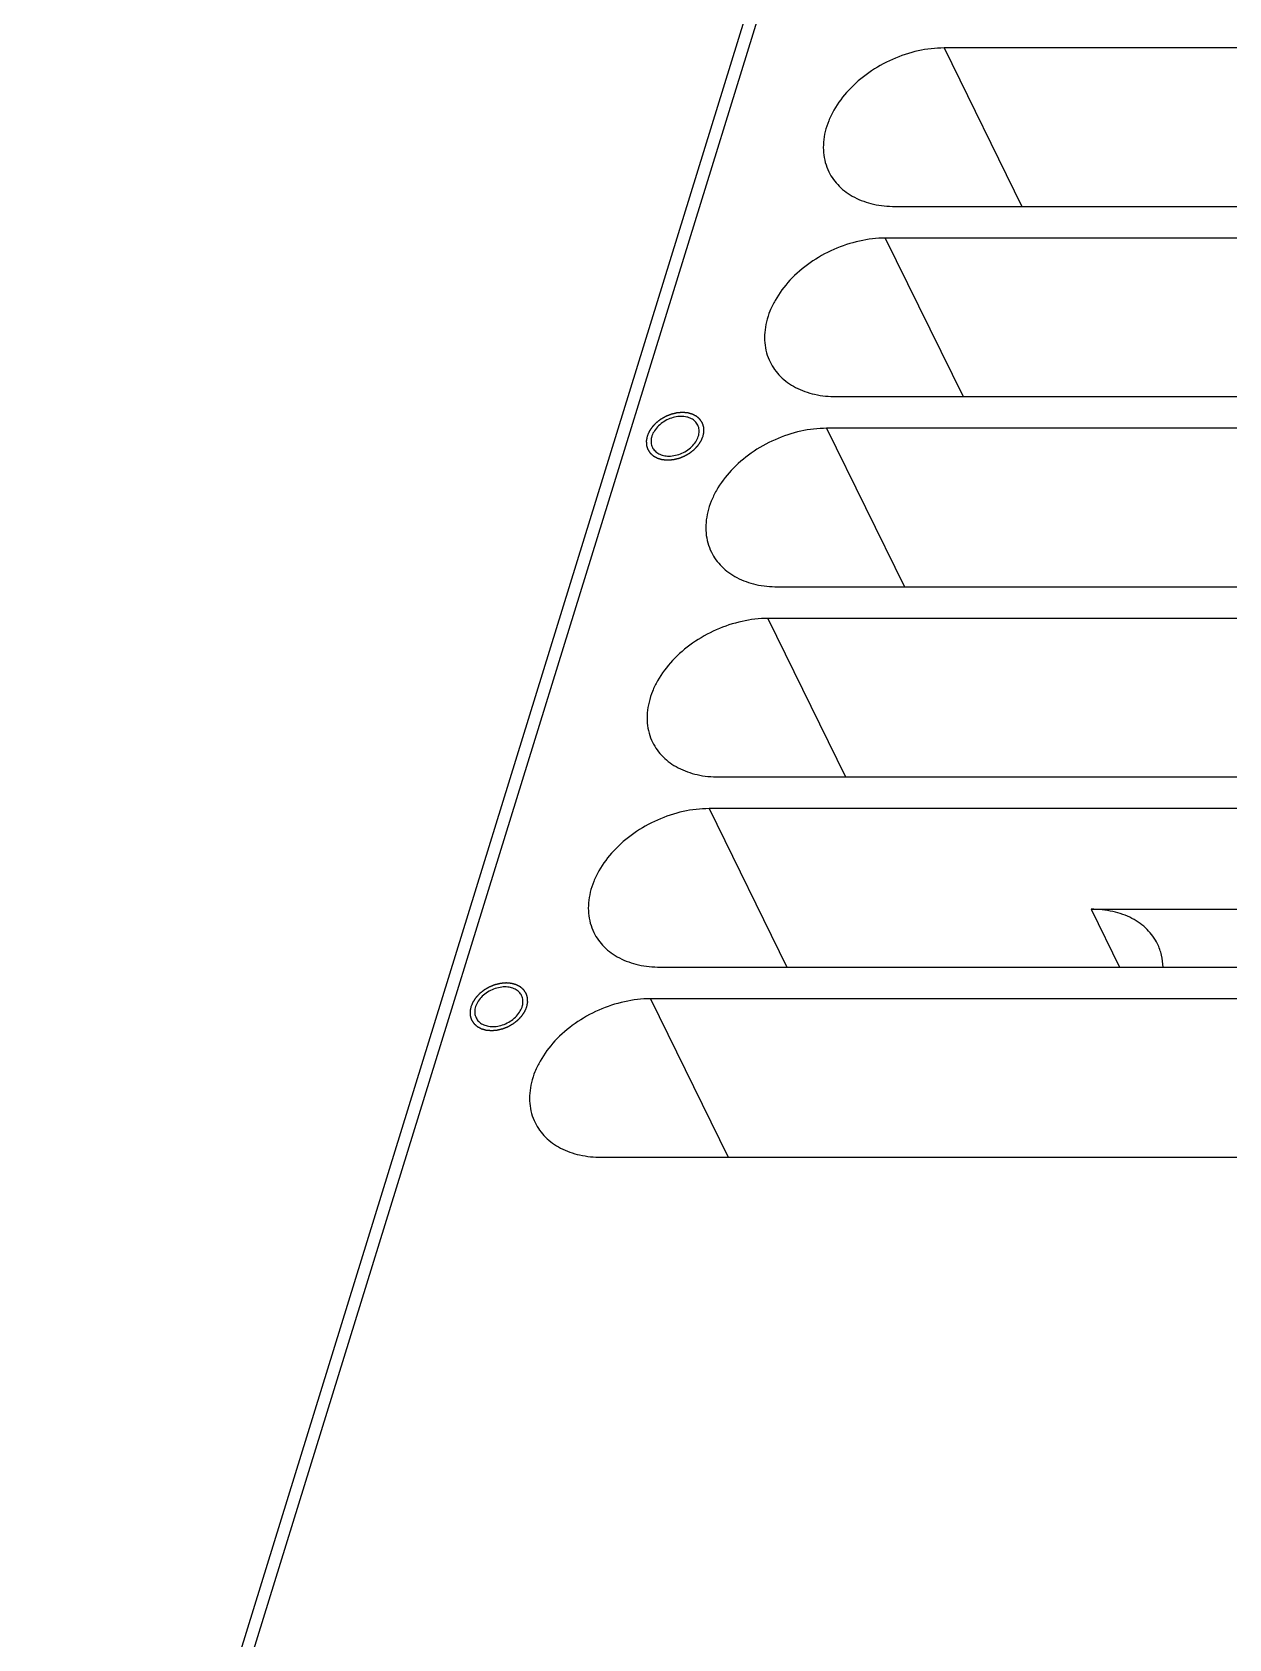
# Model space of a CAD drawing. Header units: millimetres. Extents: x 0 to 841, y 0 to 594.
# Drawn here: x 122.14 to 151.73, y 68.21 to 107.92 of the extents above; entities that cross this region are included whole.
import ezdxf

# ---------------------------------------------------------------- set-up
doc = ezdxf.new("R2010")
doc.units = ezdxf.units.MM
doc.header["$LTSCALE"] = 46.255
doc.layers.get('0').update_dxf_attribs({"linetype": 'CONTINUOUS'})
for name, color, linetype in [('03_ALL_AXES', 7, 'CONTINUOUS'), ('09_ALL_ROUNDS', 7, 'CONTINUOUS'), ('10_ALL_CHAMFER', 7, 'CONTINUOUS')]:
    doc.layers.add(name, color=color, linetype=linetype)

msp = doc.modelspace()

# ---------------------------------------------------------------- linework, layer by layer
at = {"color": 4}
for points in [[(138.73, 97.933), (138.732, 97.942), (138.736, 97.961), (138.74, 97.985), (138.744, 98.004), (138.746, 98.016), (138.748, 98.026), (138.749, 98.033), (138.751, 98.039), (138.751, 98.043), (138.752, 98.045), (138.752, 98.047), (138.752, 98.049), (138.752, 98.051), (138.752, 98.055), (138.752, 98.061), (138.751, 98.068), (138.751, 98.077), (138.75, 98.088), (138.75, 98.102), (138.749, 98.116), (138.748, 98.127), (138.748, 98.136), (138.748, 98.143), (138.747, 98.149), (138.747, 98.153), (138.747, 98.155), (138.747, 98.157), (138.747, 98.158), (138.746, 98.16), (138.745, 98.164), (138.743, 98.169), (138.741, 98.176), (138.738, 98.184), (138.735, 98.195), (138.731, 98.207), (138.727, 98.22), (138.724, 98.231), (138.721, 98.239), (138.719, 98.245), (138.717, 98.251), (138.716, 98.254), (138.716, 98.256), (138.715, 98.258), (138.714, 98.259), (138.713, 98.261), (138.711, 98.265), (138.708, 98.269), (138.704, 98.275), (138.699, 98.282), (138.693, 98.292), (138.686, 98.303), (138.678, 98.314), (138.672, 98.324), (138.667, 98.331), (138.663, 98.337), (138.66, 98.342), (138.658, 98.345), (138.657, 98.347), (138.656, 98.348), (138.655, 98.349), (138.653, 98.351), (138.65, 98.354), (138.646, 98.357), (138.641, 98.362), (138.634, 98.368), (138.625, 98.376), (138.615, 98.385), (138.605, 98.394), (138.597, 98.401), (138.59, 98.407), (138.585, 98.412), (138.58, 98.416), (138.577, 98.418), (138.576, 98.42), (138.575, 98.421), (138.573, 98.422), (138.571, 98.423), (138.567, 98.425), (138.562, 98.428), (138.555, 98.431), (138.547, 98.436), (138.536, 98.441), (138.523, 98.448), (138.511, 98.455), (138.5, 98.461), (138.491, 98.465), (138.485, 98.468), (138.48, 98.471), (138.476, 98.473), (138.474, 98.474), (138.472, 98.475), (138.47, 98.476), (138.468, 98.476), (138.464, 98.478), (138.458, 98.479), (138.45, 98.482), (138.44, 98.484), (138.428, 98.488), (138.413, 98.492), (138.398, 98.496), (138.386, 98.5), (138.376, 98.502), (138.369, 98.505), (138.362, 98.506), (138.358, 98.508), (138.356, 98.508), (138.354, 98.509), (138.352, 98.509), (138.349, 98.509), (138.344, 98.51), (138.337, 98.51), (138.329, 98.511), (138.318, 98.512), (138.304, 98.513), (138.287, 98.515), (138.271, 98.516), (138.257, 98.517), (138.246, 98.518), (138.237, 98.519), (138.231, 98.519), (138.226, 98.52), (138.223, 98.52), (138.221, 98.52), (138.219, 98.52), (138.216, 98.52), (138.211, 98.52), (138.204, 98.519), (138.195, 98.518), (138.184, 98.517), (138.169, 98.516), (138.152, 98.515), (138.135, 98.513), (138.12, 98.512), (138.109, 98.511), (138.1, 98.511), (138.093, 98.51), (138.088, 98.51), (138.085, 98.509), (138.083, 98.509), (138.081, 98.509), (138.078, 98.508), (138.073, 98.507), (138.066, 98.505), (138.057, 98.503), (138.045, 98.5), (138.031, 98.497), (138.014, 98.493), (137.996, 98.488), (137.982, 98.485), (137.97, 98.482), (137.961, 98.48), (137.954, 98.478), (137.949, 98.477), (137.946, 98.477), (137.944, 98.476), (137.942, 98.475), (137.939, 98.474), (137.934, 98.472), (137.927, 98.469), (137.918, 98.466), (137.907, 98.461), (137.893, 98.456), (137.876, 98.449), (137.859, 98.442), (137.845, 98.437), (137.834, 98.432), (137.825, 98.429), (137.818, 98.426), (137.813, 98.424), (137.81, 98.423), (137.808, 98.422), (137.806, 98.421), (137.803, 98.419), (137.799, 98.417), (137.792, 98.413), (137.784, 98.408), (137.773, 98.402), (137.76, 98.394), (137.744, 98.385), (137.728, 98.376), (137.714, 98.368), (137.703, 98.362), (137.695, 98.358), (137.689, 98.354), (137.684, 98.351), (137.681, 98.349), (137.679, 98.348), (137.677, 98.347), (137.675, 98.345), (137.671, 98.342), (137.665, 98.337), (137.658, 98.332), (137.649, 98.324), (137.637, 98.315), (137.623, 98.304), (137.609, 98.293), (137.597, 98.284), (137.587, 98.276), (137.58, 98.271), (137.574, 98.266), (137.57, 98.263), (137.568, 98.261), (137.566, 98.26), (137.565, 98.258), (137.563, 98.256), (137.559, 98.252), (137.554, 98.247), (137.548, 98.241), (137.541, 98.232), (137.531, 98.222), (137.519, 98.209), (137.507, 98.197), (137.497, 98.186), (137.489, 98.178), (137.483, 98.171), (137.478, 98.166), (137.475, 98.162), (137.473, 98.16), (137.471, 98.159), (137.47, 98.157), (137.469, 98.155), (137.466, 98.151), (137.462, 98.145), (137.458, 98.138), (137.451, 98.129), (137.444, 98.117), (137.435, 98.104), (137.425, 98.09), (137.418, 98.079), (137.412, 98.07), (137.407, 98.063), (137.403, 98.057), (137.401, 98.053), (137.399, 98.051), (137.398, 98.049), (137.397, 98.047), (137.396, 98.045), (137.394, 98.04), (137.392, 98.034), (137.389, 98.027), (137.385, 98.018), (137.379, 98.005), (137.371, 97.986), (137.361, 97.962), (137.353, 97.943), (137.348, 97.933)], [(137.348, 97.933), (137.347, 97.923), (137.343, 97.904), (137.338, 97.881), (137.335, 97.862), (137.332, 97.85), (137.331, 97.84), (137.329, 97.833), (137.328, 97.827), (137.327, 97.823), (137.327, 97.821), (137.326, 97.819), (137.326, 97.817), (137.327, 97.815), (137.327, 97.811), (137.327, 97.805), (137.327, 97.798), (137.328, 97.789), (137.328, 97.778), (137.329, 97.764), (137.33, 97.75), (137.33, 97.739), (137.33, 97.73), (137.331, 97.723), (137.331, 97.717), (137.331, 97.713), (137.331, 97.711), (137.331, 97.709), (137.332, 97.707), (137.333, 97.705), (137.334, 97.702), (137.335, 97.696), (137.337, 97.69), (137.34, 97.682), (137.343, 97.671), (137.347, 97.658), (137.351, 97.646), (137.355, 97.635), (137.357, 97.627), (137.359, 97.62), (137.361, 97.615), (137.362, 97.611), (137.363, 97.609), (137.363, 97.608), (137.364, 97.606), (137.366, 97.604), (137.368, 97.601), (137.371, 97.596), (137.374, 97.591), (137.379, 97.583), (137.386, 97.574), (137.393, 97.563), (137.4, 97.551), (137.406, 97.542), (137.411, 97.534), (137.415, 97.529), (137.418, 97.524), (137.42, 97.521), (137.422, 97.519), (137.422, 97.517), (137.424, 97.516), (137.425, 97.515), (137.428, 97.512), (137.433, 97.508), (137.438, 97.504), (137.445, 97.498), (137.453, 97.49), (137.463, 97.481), (137.473, 97.472), (137.482, 97.464), (137.489, 97.458), (137.494, 97.454), (137.498, 97.45), (137.501, 97.447), (137.503, 97.446), (137.504, 97.445), (137.506, 97.444), (137.508, 97.443), (137.512, 97.441), (137.517, 97.438), (137.523, 97.434), (137.532, 97.43), (137.542, 97.424), (137.555, 97.418), (137.568, 97.411), (137.579, 97.405), (137.587, 97.401), (137.593, 97.397), (137.599, 97.394), (137.602, 97.392), (137.605, 97.391), (137.606, 97.39), (137.608, 97.39), (137.611, 97.389), (137.615, 97.388), (137.621, 97.386), (137.628, 97.384), (137.638, 97.381), (137.651, 97.378), (137.665, 97.374), (137.68, 97.37), (137.693, 97.366), (137.703, 97.363), (137.71, 97.361), (137.716, 97.359), (137.72, 97.358), (137.723, 97.357), (137.725, 97.357), (137.727, 97.357), (137.73, 97.357), (137.734, 97.356), (137.741, 97.355), (137.75, 97.355), (137.761, 97.354), (137.775, 97.353), (137.791, 97.351), (137.808, 97.35), (137.822, 97.348), (137.833, 97.348), (137.841, 97.347), (137.848, 97.346), (137.853, 97.346), (137.856, 97.346), (137.858, 97.345), (137.86, 97.346), (137.863, 97.346), (137.868, 97.346), (137.875, 97.347), (137.884, 97.347), (137.895, 97.348), (137.909, 97.35), (137.927, 97.351), (137.944, 97.352), (137.958, 97.354), (137.97, 97.354), (137.978, 97.355), (137.985, 97.356), (137.99, 97.356), (137.993, 97.356), (137.995, 97.356), (137.998, 97.357), (138, 97.358), (138.006, 97.359), (138.013, 97.361), (138.021, 97.363), (138.033, 97.366), (138.048, 97.369), (138.065, 97.373), (138.082, 97.377), (138.097, 97.381), (138.109, 97.383), (138.117, 97.386), (138.124, 97.387), (138.13, 97.388), (138.132, 97.389), (138.135, 97.39), (138.137, 97.391), (138.14, 97.392), (138.145, 97.394), (138.152, 97.396), (138.16, 97.4), (138.171, 97.404), (138.186, 97.41), (138.202, 97.417), (138.219, 97.423), (138.234, 97.429), (138.245, 97.433), (138.253, 97.437), (138.26, 97.44), (138.265, 97.442), (138.268, 97.443), (138.27, 97.443), (138.272, 97.445), (138.275, 97.446), (138.28, 97.449), (138.286, 97.453), (138.295, 97.457), (138.305, 97.464), (138.319, 97.471), (138.335, 97.48), (138.351, 97.49), (138.364, 97.497), (138.375, 97.504), (138.383, 97.508), (138.39, 97.512), (138.395, 97.515), (138.397, 97.516), (138.399, 97.517), (138.401, 97.519), (138.403, 97.521), (138.408, 97.524), (138.413, 97.528), (138.421, 97.534), (138.43, 97.541), (138.442, 97.551), (138.456, 97.562), (138.47, 97.573), (138.482, 97.582), (138.491, 97.589), (138.498, 97.595), (138.504, 97.6), (138.508, 97.603), (138.511, 97.605), (138.512, 97.606), (138.514, 97.608), (138.516, 97.61), (138.519, 97.613), (138.524, 97.619), (138.53, 97.625), (138.538, 97.633), (138.548, 97.644), (138.56, 97.657), (138.572, 97.669), (138.582, 97.68), (138.589, 97.688), (138.595, 97.694), (138.6, 97.7), (138.604, 97.703), (138.606, 97.706), (138.607, 97.707), (138.608, 97.709), (138.61, 97.711), (138.613, 97.715), (138.616, 97.721), (138.621, 97.728), (138.627, 97.737), (138.635, 97.748), (138.644, 97.762), (138.653, 97.776), (138.661, 97.787), (138.667, 97.796), (138.671, 97.803), (138.675, 97.809), (138.678, 97.813), (138.679, 97.815), (138.681, 97.817), (138.681, 97.819), (138.682, 97.821), (138.684, 97.825), (138.687, 97.831), (138.69, 97.838), (138.694, 97.848), (138.699, 97.86), (138.707, 97.88), (138.718, 97.904), (138.726, 97.923), (138.73, 97.933)], [(134.373, 83.833), (134.375, 83.842), (134.378, 83.861), (134.383, 83.885), (134.387, 83.904), (134.389, 83.916), (134.391, 83.926), (134.392, 83.933), (134.393, 83.939), (134.394, 83.943), (134.395, 83.945), (134.395, 83.947), (134.395, 83.949), (134.395, 83.951), (134.395, 83.955), (134.394, 83.961), (134.394, 83.968), (134.394, 83.977), (134.393, 83.988), (134.392, 84.002), (134.392, 84.016), (134.391, 84.027), (134.391, 84.036), (134.391, 84.043), (134.39, 84.049), (134.39, 84.053), (134.39, 84.055), (134.39, 84.057), (134.389, 84.058), (134.389, 84.061), (134.388, 84.064), (134.386, 84.069), (134.384, 84.076), (134.381, 84.084), (134.378, 84.095), (134.374, 84.107), (134.37, 84.12), (134.367, 84.131), (134.364, 84.139), (134.362, 84.145), (134.36, 84.151), (134.359, 84.154), (134.358, 84.156), (134.358, 84.158), (134.357, 84.159), (134.356, 84.161), (134.354, 84.165), (134.351, 84.169), (134.347, 84.175), (134.342, 84.183), (134.336, 84.192), (134.328, 84.203), (134.321, 84.215), (134.315, 84.224), (134.31, 84.231), (134.306, 84.237), (134.303, 84.242), (134.301, 84.245), (134.3, 84.247), (134.299, 84.248), (134.298, 84.249), (134.296, 84.251), (134.293, 84.254), (134.289, 84.257), (134.284, 84.262), (134.277, 84.268), (134.268, 84.276), (134.258, 84.285), (134.248, 84.294), (134.239, 84.301), (134.233, 84.308), (134.227, 84.312), (134.223, 84.316), (134.22, 84.319), (134.218, 84.32), (134.217, 84.321), (134.216, 84.322), (134.214, 84.323), (134.21, 84.325), (134.204, 84.328), (134.198, 84.331), (134.19, 84.336), (134.179, 84.341), (134.166, 84.348), (134.153, 84.355), (134.143, 84.361), (134.134, 84.365), (134.128, 84.369), (134.123, 84.371), (134.119, 84.373), (134.117, 84.374), (134.115, 84.375), (134.113, 84.376), (134.111, 84.377), (134.106, 84.378), (134.1, 84.38), (134.093, 84.382), (134.083, 84.384), (134.071, 84.388), (134.056, 84.392), (134.041, 84.396), (134.029, 84.4), (134.019, 84.403), (134.011, 84.405), (134.005, 84.406), (134.001, 84.408), (133.998, 84.408), (133.997, 84.409), (133.994, 84.409), (133.992, 84.409), (133.987, 84.41), (133.98, 84.41), (133.972, 84.411), (133.961, 84.412), (133.947, 84.413), (133.93, 84.415), (133.913, 84.416), (133.9, 84.417), (133.889, 84.418), (133.88, 84.419), (133.873, 84.42), (133.868, 84.42), (133.866, 84.42), (133.864, 84.421), (133.861, 84.42), (133.859, 84.42), (133.854, 84.42), (133.846, 84.419), (133.838, 84.418), (133.826, 84.417), (133.812, 84.416), (133.795, 84.415), (133.778, 84.413), (133.763, 84.412), (133.752, 84.411), (133.743, 84.411), (133.736, 84.41), (133.731, 84.41), (133.728, 84.409), (133.726, 84.409), (133.724, 84.409), (133.721, 84.408), (133.716, 84.407), (133.709, 84.405), (133.7, 84.403), (133.688, 84.4), (133.674, 84.397), (133.656, 84.393), (133.639, 84.389), (133.624, 84.385), (133.613, 84.382), (133.604, 84.38), (133.597, 84.379), (133.592, 84.377), (133.589, 84.377), (133.587, 84.376), (133.585, 84.375), (133.582, 84.374), (133.577, 84.372), (133.57, 84.369), (133.561, 84.366), (133.55, 84.362), (133.536, 84.356), (133.519, 84.349), (133.502, 84.342), (133.488, 84.337), (133.476, 84.332), (133.468, 84.329), (133.461, 84.326), (133.456, 84.324), (133.453, 84.323), (133.451, 84.322), (133.449, 84.321), (133.446, 84.32), (133.442, 84.317), (133.435, 84.313), (133.427, 84.308), (133.416, 84.302), (133.403, 84.295), (133.386, 84.285), (133.37, 84.276), (133.357, 84.268), (133.346, 84.262), (133.338, 84.258), (133.331, 84.254), (133.327, 84.251), (133.324, 84.25), (133.322, 84.248), (133.32, 84.247), (133.318, 84.245), (133.314, 84.242), (133.308, 84.237), (133.301, 84.232), (133.291, 84.224), (133.28, 84.215), (133.266, 84.204), (133.251, 84.193), (133.24, 84.184), (133.23, 84.176), (133.223, 84.171), (133.217, 84.166), (133.213, 84.163), (133.211, 84.161), (133.209, 84.16), (133.208, 84.158), (133.206, 84.156), (133.202, 84.152), (133.197, 84.147), (133.191, 84.141), (133.183, 84.132), (133.173, 84.122), (133.162, 84.109), (133.15, 84.097), (133.14, 84.086), (133.132, 84.078), (133.126, 84.071), (133.121, 84.066), (133.118, 84.062), (133.116, 84.06), (133.114, 84.059), (133.113, 84.057), (133.111, 84.055), (133.109, 84.051), (133.105, 84.045), (133.1, 84.038), (133.094, 84.029), (133.087, 84.018), (133.077, 84.004), (133.068, 83.99), (133.061, 83.979), (133.055, 83.97), (133.05, 83.963), (133.046, 83.957), (133.043, 83.953), (133.042, 83.951), (133.041, 83.949), (133.04, 83.947), (133.039, 83.945), (133.037, 83.941), (133.035, 83.935), (133.032, 83.927), (133.027, 83.918), (133.022, 83.906), (133.014, 83.886), (133.004, 83.862), (132.995, 83.843), (132.991, 83.833)], [(132.991, 83.833), (132.989, 83.823), (132.986, 83.804), (132.981, 83.781), (132.977, 83.762), (132.975, 83.75), (132.973, 83.74), (132.972, 83.733), (132.971, 83.727), (132.97, 83.723), (132.97, 83.721), (132.969, 83.719), (132.969, 83.717), (132.969, 83.715), (132.97, 83.711), (132.97, 83.705), (132.97, 83.698), (132.971, 83.689), (132.971, 83.678), (132.972, 83.664), (132.972, 83.65), (132.973, 83.639), (132.973, 83.63), (132.974, 83.623), (132.974, 83.617), (132.974, 83.613), (132.974, 83.611), (132.974, 83.609), (132.975, 83.608), (132.975, 83.605), (132.977, 83.602), (132.978, 83.596), (132.98, 83.59), (132.983, 83.582), (132.986, 83.571), (132.99, 83.558), (132.994, 83.546), (132.998, 83.535), (133, 83.527), (133.002, 83.52), (133.004, 83.515), (133.005, 83.512), (133.006, 83.509), (133.006, 83.508), (133.007, 83.506), (133.008, 83.505), (133.011, 83.501), (133.014, 83.497), (133.017, 83.491), (133.022, 83.483), (133.028, 83.474), (133.036, 83.463), (133.043, 83.451), (133.049, 83.442), (133.054, 83.434), (133.058, 83.429), (133.061, 83.424), (133.063, 83.421), (133.064, 83.419), (133.065, 83.417), (133.067, 83.416), (133.068, 83.415), (133.071, 83.412), (133.075, 83.408), (133.081, 83.404), (133.087, 83.398), (133.096, 83.39), (133.106, 83.381), (133.116, 83.372), (133.125, 83.364), (133.132, 83.358), (133.137, 83.354), (133.141, 83.35), (133.144, 83.347), (133.146, 83.346), (133.147, 83.345), (133.149, 83.344), (133.151, 83.343), (133.154, 83.341), (133.16, 83.338), (133.166, 83.335), (133.175, 83.33), (133.185, 83.324), (133.198, 83.318), (133.211, 83.311), (133.221, 83.305), (133.23, 83.301), (133.236, 83.297), (133.242, 83.295), (133.245, 83.293), (133.247, 83.291), (133.249, 83.29), (133.251, 83.29), (133.253, 83.289), (133.258, 83.288), (133.264, 83.286), (133.271, 83.284), (133.281, 83.281), (133.293, 83.278), (133.308, 83.274), (133.323, 83.27), (133.335, 83.266), (133.345, 83.263), (133.353, 83.261), (133.359, 83.26), (133.363, 83.258), (133.366, 83.258), (133.368, 83.257), (133.37, 83.257), (133.372, 83.257), (133.377, 83.256), (133.384, 83.256), (133.392, 83.255), (133.404, 83.254), (133.417, 83.253), (133.434, 83.251), (133.451, 83.25), (133.465, 83.249), (133.476, 83.248), (133.484, 83.247), (133.491, 83.246), (133.496, 83.246), (133.498, 83.246), (133.501, 83.245), (133.503, 83.246), (133.506, 83.246), (133.511, 83.246), (133.518, 83.247), (133.526, 83.248), (133.538, 83.248), (133.552, 83.25), (133.569, 83.251), (133.587, 83.252), (133.601, 83.254), (133.612, 83.255), (133.621, 83.255), (133.628, 83.256), (133.633, 83.256), (133.636, 83.257), (133.638, 83.257), (133.64, 83.257), (133.643, 83.258), (133.648, 83.259), (133.656, 83.261), (133.664, 83.263), (133.676, 83.266), (133.69, 83.269), (133.708, 83.273), (133.725, 83.277), (133.74, 83.281), (133.751, 83.284), (133.76, 83.286), (133.767, 83.287), (133.772, 83.289), (133.775, 83.289), (133.777, 83.29), (133.78, 83.291), (133.782, 83.292), (133.787, 83.294), (133.794, 83.297), (133.803, 83.3), (133.814, 83.304), (133.828, 83.31), (133.845, 83.317), (133.862, 83.323), (133.876, 83.329), (133.888, 83.334), (133.896, 83.337), (133.903, 83.34), (133.908, 83.342), (133.911, 83.343), (133.913, 83.344), (133.915, 83.345), (133.918, 83.346), (133.923, 83.349), (133.929, 83.353), (133.937, 83.357), (133.948, 83.364), (133.962, 83.371), (133.978, 83.381), (133.994, 83.39), (134.007, 83.398), (134.018, 83.404), (134.026, 83.408), (134.033, 83.412), (134.037, 83.415), (134.04, 83.416), (134.042, 83.417), (134.044, 83.419), (134.046, 83.421), (134.05, 83.424), (134.056, 83.429), (134.063, 83.434), (134.073, 83.442), (134.085, 83.451), (134.099, 83.462), (134.113, 83.473), (134.125, 83.482), (134.134, 83.49), (134.141, 83.495), (134.147, 83.5), (134.151, 83.503), (134.153, 83.505), (134.155, 83.506), (134.157, 83.508), (134.159, 83.51), (134.162, 83.514), (134.167, 83.519), (134.173, 83.525), (134.181, 83.534), (134.191, 83.544), (134.203, 83.557), (134.214, 83.569), (134.224, 83.58), (134.232, 83.588), (134.238, 83.595), (134.243, 83.6), (134.247, 83.603), (134.249, 83.606), (134.25, 83.607), (134.251, 83.609), (134.253, 83.611), (134.255, 83.615), (134.259, 83.621), (134.264, 83.628), (134.27, 83.637), (134.278, 83.648), (134.287, 83.662), (134.296, 83.676), (134.304, 83.687), (134.31, 83.696), (134.314, 83.703), (134.318, 83.709), (134.321, 83.713), (134.322, 83.715), (134.323, 83.717), (134.324, 83.719), (134.325, 83.721), (134.327, 83.725), (134.33, 83.731), (134.333, 83.739), (134.337, 83.748), (134.342, 83.76), (134.35, 83.78), (134.36, 83.804), (134.369, 83.823), (134.373, 83.833)]]:
    msp.add_open_spline(points, degree=3, knots=[0, 0, 0, 0, 0.015625, 0.03125, 0.039062, 0.046875, 0.050781, 0.054688, 0.058594, 0.060547, 0.061523, 0.0625, 0.063477, 0.064453, 0.066406, 0.070312, 0.074219, 0.078125, 0.085938, 0.09375, 0.101562, 0.109375, 0.113281, 0.117188, 0.121094, 0.123047, 0.124023, 0.125, 0.125977, 0.126953, 0.128906, 0.132812, 0.136719, 0.140625, 0.148438, 0.15625, 0.164062, 0.171875, 0.175781, 0.179688, 0.183594, 0.185547, 0.186523, 0.1875, 0.188477, 0.189453, 0.191406, 0.195312, 0.199219, 0.203125, 0.210938, 0.21875, 0.226562, 0.234375, 0.238281, 0.242188, 0.246094, 0.248047, 0.249023, 0.25, 0.250977, 0.251953, 0.253906, 0.257812, 0.261719, 0.265625, 0.273438, 0.28125, 0.289062, 0.296875, 0.300781, 0.304688, 0.308594, 0.310547, 0.311523, 0.3125, 0.313477, 0.314453, 0.316406, 0.320312, 0.324219, 0.328125, 0.335938, 0.34375, 0.351562, 0.359375, 0.363281, 0.367188, 0.371094, 0.373047, 0.374023, 0.375, 0.375977, 0.376953, 0.378906, 0.382812, 0.386719, 0.390625, 0.398438, 0.40625, 0.414062, 0.421875, 0.425781, 0.429688, 0.433594, 0.435547, 0.436523, 0.4375, 0.438477, 0.439453, 0.441406, 0.445312, 0.449219, 0.453125, 0.460938, 0.46875, 0.476562, 0.484375, 0.488281, 0.492188, 0.496094, 0.498047, 0.499023, 0.5, 0.500977, 0.501953, 0.503906, 0.507812, 0.511719, 0.515625, 0.523438, 0.53125, 0.539062, 0.546875, 0.550781, 0.554688, 0.558594, 0.560547, 0.561523, 0.5625, 0.563477, 0.564453, 0.566406, 0.570312, 0.574219, 0.578125, 0.585938, 0.59375, 0.601562, 0.609375, 0.613281, 0.617188, 0.621094, 0.623047, 0.624023, 0.625, 0.625977, 0.626953, 0.628906, 0.632812, 0.636719, 0.640625, 0.648438, 0.65625, 0.664062, 0.671875, 0.675781, 0.679688, 0.683594, 0.685547, 0.686523, 0.6875, 0.688477, 0.689453, 0.691406, 0.695312, 0.699219, 0.703125, 0.710938, 0.71875, 0.726562, 0.734375, 0.738281, 0.742188, 0.746094, 0.748047, 0.749023, 0.75, 0.750977, 0.751953, 0.753906, 0.757812, 0.761719, 0.765625, 0.773438, 0.78125, 0.789062, 0.796875, 0.800781, 0.804688, 0.808594, 0.810547, 0.811523, 0.8125, 0.813477, 0.814453, 0.816406, 0.820312, 0.824219, 0.828125, 0.835938, 0.84375, 0.851562, 0.859375, 0.863281, 0.867188, 0.871094, 0.873047, 0.874023, 0.875, 0.875977, 0.876953, 0.878906, 0.882812, 0.886719, 0.890625, 0.898438, 0.90625, 0.914062, 0.921875, 0.925781, 0.929688, 0.933594, 0.935547, 0.936523, 0.9375, 0.938477, 0.939453, 0.941406, 0.945312, 0.949219, 0.953125, 0.960938, 0.96875, 0.984375, 1, 1, 1, 1], dxfattribs=at)
at = {"layer": '03_ALL_AXES', "color": 4}
for p, q in [((144.689, 107.529), (146.611, 103.612)), ((143.236, 102.829), (145.158, 98.912)), ((141.784, 98.129), (143.706, 94.212)), ((140.332, 93.429), (142.254, 89.512)), ((138.879, 88.729), (140.801, 84.812)), ((137.427, 84.029), (139.349, 80.112))]:
    msp.add_line(p, q, dxfattribs=at)
at = {"layer": '03_ALL_AXES', "color": 7}
for p, q in [((164.261, 107.529), (144.689, 107.529)), ((143.478, 103.612), (163.051, 103.612)), ((162.809, 102.829), (143.236, 102.829)), ((142.026, 98.912), (161.599, 98.912)), ((161.357, 98.129), (141.784, 98.129)), ((140.574, 94.212), (160.146, 94.212)), ((159.904, 93.429), (140.332, 93.429)), ((139.121, 89.512), (158.694, 89.512)), ((158.452, 88.729), (138.879, 88.729)), ((137.669, 84.812), (157.241, 84.812)), ((156.999, 84.029), (137.427, 84.029)), ((136.217, 80.112), (155.789, 80.112))]:
    msp.add_line(p, q, dxfattribs=at)
for points, knots in [([(144.689, 107.529), (144.475, 107.529), (144.036, 107.477), (143.404, 107.267), (142.819, 106.938), (142.324, 106.512), (142.007, 106.091), (141.832, 105.734), (141.745, 105.468), (141.701, 105.203), (141.701, 104.944), (141.745, 104.697), (141.803, 104.542), (141.839, 104.469)], [0, 0, 0, 0, 0.132554, 0.270699, 0.409836, 0.545175, 0.672673, 0.732791, 0.790285, 0.845298, 0.898185, 0.949508, 1, 1, 1, 1]), ([(141.839, 104.469), (141.872, 104.403), (141.948, 104.276), (142.094, 104.106), (142.27, 103.957), (142.544, 103.788), (142.951, 103.646), (143.298, 103.612), (143.478, 103.612)], [0, 0, 0, 0, 0.112901, 0.227308, 0.344582, 0.465828, 0.722461, 1, 1, 1, 1]), ([(143.236, 102.829), (143.022, 102.829), (142.584, 102.777), (141.952, 102.567), (141.367, 102.238), (140.871, 101.812), (140.554, 101.391), (140.38, 101.034), (140.293, 100.768), (140.249, 100.503), (140.248, 100.245), (140.292, 99.997), (140.351, 99.842), (140.387, 99.769)], [0, 0, 0, 0, 0.132554, 0.270699, 0.409836, 0.545175, 0.672673, 0.732791, 0.790285, 0.845298, 0.898185, 0.949508, 1, 1, 1, 1]), ([(140.387, 99.769), (140.419, 99.703), (140.496, 99.576), (140.642, 99.406), (140.817, 99.257), (141.092, 99.089), (141.498, 98.946), (141.846, 98.912), (142.026, 98.912)], [0, 0, 0, 0, 0.112901, 0.227308, 0.344582, 0.465828, 0.722461, 1, 1, 1, 1]), ([(138.191, 98.422), (138.082, 98.422), (137.915, 98.383), (137.723, 98.275), (137.599, 98.168), (137.506, 98.044), (137.45, 97.911), (137.438, 97.778), (137.46, 97.694), (137.478, 97.658)], [0, 0, 0, 0, 0.26994, 0.409427, 0.545107, 0.672926, 0.790555, 0.898362, 1, 1, 1, 1]), ([(137.888, 97.443), (137.997, 97.443), (138.163, 97.483), (138.355, 97.591), (138.479, 97.698), (138.573, 97.821), (138.628, 97.954), (138.641, 98.088), (138.618, 98.171), (138.6, 98.208)], [0, 0, 0, 0, 0.26994, 0.409427, 0.545107, 0.672926, 0.790555, 0.898362, 1, 1, 1, 1]), ([(138.6, 98.208), (138.584, 98.241), (138.539, 98.303), (138.442, 98.372), (138.323, 98.414), (138.236, 98.422), (138.191, 98.422)], [0, 0, 0, 0, 0.226855, 0.465046, 0.722054, 1, 1, 1, 1]), ([(141.784, 98.129), (141.57, 98.129), (141.131, 98.077), (140.499, 97.867), (139.915, 97.538), (139.419, 97.112), (139.102, 96.691), (138.928, 96.334), (138.841, 96.068), (138.796, 95.803), (138.796, 95.545), (138.84, 95.297), (138.899, 95.142), (138.935, 95.069)], [0, 0, 0, 0, 0.132554, 0.270699, 0.409836, 0.545175, 0.672673, 0.732791, 0.790285, 0.845298, 0.898185, 0.949508, 1, 1, 1, 1]), ([(137.478, 97.658), (137.494, 97.625), (137.54, 97.562), (137.636, 97.494), (137.756, 97.452), (137.843, 97.443), (137.888, 97.443)], [0, 0, 0, 0, 0.226855, 0.465046, 0.722054, 1, 1, 1, 1]), ([(138.935, 95.069), (138.967, 95.003), (139.043, 94.876), (139.189, 94.706), (139.365, 94.557), (139.639, 94.389), (140.046, 94.246), (140.394, 94.212), (140.574, 94.212)], [0, 0, 0, 0, 0.112901, 0.227308, 0.344582, 0.465828, 0.722461, 1, 1, 1, 1]), ([(140.332, 93.429), (140.117, 93.429), (139.679, 93.377), (139.047, 93.167), (138.462, 92.838), (137.966, 92.412), (137.649, 91.991), (137.475, 91.634), (137.388, 91.368), (137.344, 91.103), (137.344, 90.845), (137.388, 90.597), (137.446, 90.442), (137.482, 90.369)], [0, 0, 0, 0, 0.132554, 0.270699, 0.409836, 0.545175, 0.672673, 0.732791, 0.790285, 0.845298, 0.898185, 0.949508, 1, 1, 1, 1]), ([(137.482, 90.369), (137.514, 90.303), (137.591, 90.176), (137.737, 90.006), (137.912, 89.857), (138.187, 89.689), (138.593, 89.546), (138.941, 89.512), (139.121, 89.512)], [0, 0, 0, 0, 0.112901, 0.227308, 0.344582, 0.465828, 0.722461, 1, 1, 1, 1]), ([(138.879, 88.729), (138.665, 88.729), (138.227, 88.677), (137.594, 88.467), (137.01, 88.138), (136.514, 87.712), (136.197, 87.291), (136.023, 86.934), (135.936, 86.668), (135.892, 86.403), (135.891, 86.145), (135.935, 85.897), (135.994, 85.742), (136.03, 85.669)], [0, 0, 0, 0, 0.132554, 0.270699, 0.409836, 0.545175, 0.672673, 0.732791, 0.790285, 0.845298, 0.898185, 0.949508, 1, 1, 1, 1]), ([(136.03, 85.669), (136.062, 85.603), (136.138, 85.476), (136.284, 85.306), (136.46, 85.157), (136.735, 84.989), (137.141, 84.846), (137.489, 84.812), (137.669, 84.812)], [0, 0, 0, 0, 0.112901, 0.227308, 0.344582, 0.465828, 0.722461, 1, 1, 1, 1]), ([(133.833, 84.323), (133.725, 84.323), (133.558, 84.283), (133.366, 84.175), (133.242, 84.068), (133.149, 83.945), (133.093, 83.812), (133.08, 83.678), (133.103, 83.594), (133.121, 83.558)], [0, 0, 0, 0, 0.26994, 0.409427, 0.545107, 0.672926, 0.790555, 0.898362, 1, 1, 1, 1]), ([(134.243, 84.108), (134.227, 84.141), (134.182, 84.204), (134.085, 84.272), (133.965, 84.314), (133.878, 84.323), (133.833, 84.323)], [0, 0, 0, 0, 0.226855, 0.465046, 0.722054, 1, 1, 1, 1]), ([(133.531, 83.343), (133.64, 83.343), (133.806, 83.383), (133.998, 83.491), (134.122, 83.598), (134.215, 83.721), (134.271, 83.854), (134.284, 83.988), (134.261, 84.072), (134.243, 84.108)], [0, 0, 0, 0, 0.26994, 0.409427, 0.545107, 0.672926, 0.790555, 0.898362, 1, 1, 1, 1]), ([(137.427, 84.029), (137.213, 84.029), (136.774, 83.977), (136.142, 83.767), (135.557, 83.438), (135.062, 83.012), (134.745, 82.591), (134.57, 82.234), (134.483, 81.968), (134.439, 81.703), (134.439, 81.445), (134.483, 81.197), (134.541, 81.042), (134.577, 80.969)], [0, 0, 0, 0, 0.132554, 0.270699, 0.409836, 0.545175, 0.672673, 0.732791, 0.790285, 0.845298, 0.898185, 0.949508, 1, 1, 1, 1]), ([(133.121, 83.558), (133.137, 83.525), (133.182, 83.462), (133.279, 83.394), (133.399, 83.352), (133.486, 83.343), (133.531, 83.343)], [0, 0, 0, 0, 0.226855, 0.465046, 0.722054, 1, 1, 1, 1]), ([(134.577, 80.969), (134.61, 80.903), (134.686, 80.776), (134.832, 80.606), (135.008, 80.457), (135.282, 80.289), (135.689, 80.147), (136.036, 80.112), (136.217, 80.112)], [0, 0, 0, 0, 0.112901, 0.227308, 0.344582, 0.465828, 0.722461, 1, 1, 1, 1])]:
    msp.add_open_spline(points, degree=3, knots=knots, dxfattribs=at)
at = {"layer": '09_ALL_ROUNDS', "color": 4}
msp.add_line((148.326, 86.242), (149.027, 84.812), dxfattribs=at)
at = {"layer": '09_ALL_ROUNDS', "color": 7}
msp.add_line((148.326, 86.242), (156.155, 86.242), dxfattribs=at)
for points, knots in [([(149.965, 85.385), (149.932, 85.451), (149.856, 85.578), (149.71, 85.749), (149.534, 85.897), (149.26, 86.066), (148.854, 86.208), (148.506, 86.242), (148.326, 86.242)], [0, 0, 0, 0, 0.112901, 0.227308, 0.344582, 0.465828, 0.722461, 1, 1, 1, 1]), ([(150.101, 84.812), (150.099, 84.912), (150.075, 85.11), (150.008, 85.298), (149.965, 85.385)], [0, 0, 0, 0, 0.50575, 1, 1, 1, 1])]:
    msp.add_open_spline(points, degree=3, knots=knots, dxfattribs=at)
at = {"layer": '10_ALL_CHAMFER', "color": 7}
for p, q in [((151.17, 144.149), (122.606, 51.717)), ((150.708, 143.683), (122.144, 51.25))]:
    msp.add_line(p, q, dxfattribs=at)

doc.saveas('drawing.dxf')
